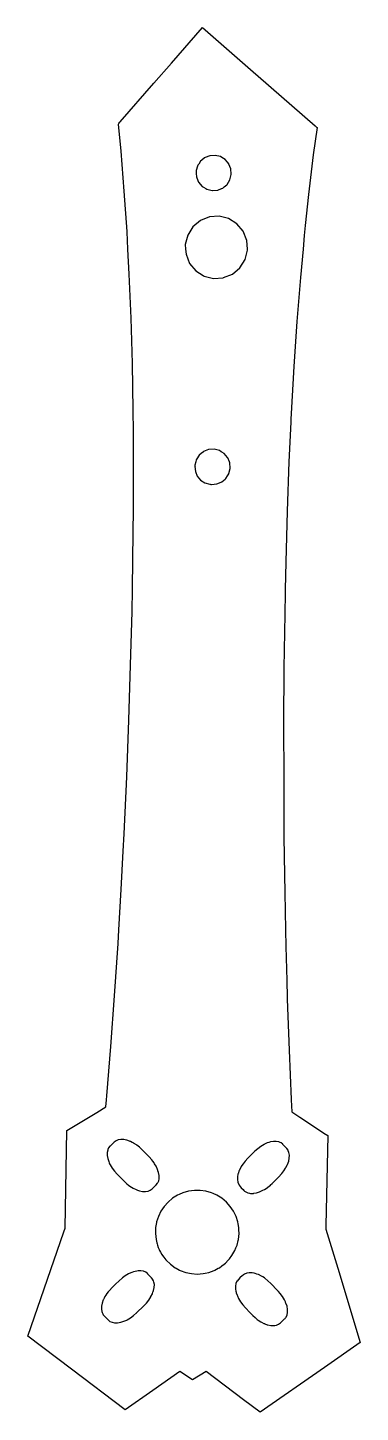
# Model space of a CAD drawing. Header units: millimetres. Extents: x 1 to 33, y 1 to 134.
import ezdxf

# ---------------------------------------------------------------- set-up
doc = ezdxf.new("R2010")
doc.units = ezdxf.units.MM

msp = doc.modelspace()

# ---------------------------------------------------------------- linework, layer by layer
for points in [[(29.88, 27.8), (29.71, 19.12), (29.7, 18.77), (30.84, 15.02), (33.01, 7.87), (29.56, 5.46), (23.37, 1.15), (21.77, 2.36), (18.19, 5.07), (16.87, 4.27), (15.65, 5.07), (13.06, 3.26), (10.38, 1.39), (5.22, 5.29), (1, 8.48), (4.48, 18.52), (4.6, 18.88), (4.78, 28.28), (7.64, 30.01), (8.53, 30.55), (8.59, 31.22), (8.62, 31.61), (9.01, 36.36), (9.37, 41.26), (9.71, 46.3), (9.78, 47.61), (10.01, 51.5), (10.2, 55.19), (10.29, 56.84), (10.53, 62.33), (10.74, 67.78), (10.91, 73.09), (11.04, 78.26), (11.08, 80.38), (11.13, 83.3), (11.18, 88.19), (11.19, 92.95), (11.18, 94.99), (11.17, 96.44), (11.16, 96.76), (11.16, 97.61), (11.08, 102.13), (10.95, 106.5), (10.78, 110.72), (10.65, 113.15), (10.56, 114.8), (10.56, 114.84), (10.3, 118.73), (9.99, 122.57), (9.73, 125.19), (9.77, 125.24), (9.85, 125.33), (9.91, 125.4), (13.14, 129.11), (14.84, 131.06), (17.82, 134.47), (22.69, 130.22), (23.18, 129.79), (28.66, 125.01), (28.73, 124.95), (28.81, 124.88), (28.85, 124.84), (28.49, 122.21), (28.04, 118.39), (27.72, 115.42), (27.62, 114.47), (27.5, 113.15), (27.25, 110.41), (26.91, 106.19), (26.62, 101.83), (26.36, 97.32), (26.34, 96.76), (26.33, 96.47), (26.15, 92.66), (25.98, 87.91), (25.84, 83.01), (25.79, 80.38), (25.78, 80.04), (25.74, 77.98), (25.67, 72.81), (25.63, 67.5), (25.64, 62.04), (25.67, 56.54), (25.72, 52.91), (25.74, 51.19), (25.81, 47.61), (25.85, 45.99), (25.94, 42.71), (25.98, 41.1), (25.98, 40.94), (26.16, 36.03), (26.36, 31.27), (26.37, 31.22), (26.43, 30.07), (27.19, 29.57), (28.41, 28.77), (29.52, 28.03)], [(29.88, 27.8), (29.71, 19.12), (29.7, 18.77), (30.84, 15.02), (33.01, 7.87), (29.56, 5.46), (23.37, 1.15), (21.77, 2.36), (18.19, 5.07), (16.87, 4.27), (15.65, 5.07), (13.06, 3.26), (10.38, 1.39), (5.22, 5.29), (1, 8.48), (4.48, 18.52), (4.6, 18.88), (4.78, 28.28), (7.64, 30.01), (8.53, 30.55), (8.59, 31.22), (8.62, 31.61), (9.01, 36.36), (9.37, 41.26), (9.71, 46.3), (9.78, 47.61), (10.01, 51.5), (10.2, 55.19), (10.29, 56.84), (10.53, 62.33), (10.74, 67.78), (10.91, 73.09), (11.04, 78.26), (11.08, 80.38), (11.13, 83.3), (11.18, 88.19), (11.19, 92.95), (11.18, 94.99), (11.17, 96.44), (11.16, 96.76), (11.16, 97.61), (11.08, 102.13), (10.95, 106.5), (10.78, 110.72), (10.65, 113.15), (10.56, 114.8), (10.56, 114.84), (10.3, 118.73), (9.99, 122.57), (9.73, 125.19), (9.77, 125.24), (9.85, 125.33), (9.91, 125.4), (13.14, 129.11), (14.84, 131.06), (17.82, 134.47), (22.69, 130.22), (23.18, 129.79), (28.66, 125.01), (28.73, 124.95), (28.81, 124.88), (28.85, 124.84), (28.49, 122.21), (28.04, 118.39), (27.72, 115.42), (27.62, 114.47), (27.5, 113.15), (27.25, 110.41), (26.91, 106.19), (26.62, 101.83), (26.36, 97.32), (26.34, 96.76), (26.33, 96.47), (26.15, 92.66), (25.98, 87.91), (25.84, 83.01), (25.79, 80.38), (25.78, 80.04), (25.74, 77.98), (25.67, 72.81), (25.63, 67.5), (25.64, 62.04), (25.67, 56.54), (25.72, 52.91), (25.74, 51.19), (25.81, 47.61), (25.85, 45.99), (25.94, 42.71), (25.98, 41.1), (25.98, 40.94), (26.16, 36.03), (26.36, 31.27), (26.37, 31.22), (26.43, 30.07), (27.19, 29.57), (28.41, 28.77), (29.52, 28.03)], [(17.93, 119.11), (18.14, 118.97), (18.24, 118.91), (18.75, 118.78), (18.76, 118.78), (18.79, 118.78), (19.29, 118.82), (19.3, 118.82), (19.67, 118.97), (19.68, 118.98), (19.78, 119.02), (19.79, 119.03), (19.92, 119.13), (20.18, 119.35), (20.19, 119.36), (20.47, 119.81), (20.47, 119.82), (20.6, 120.32), (20.6, 120.33), (20.6, 120.37), (20.56, 120.86), (20.56, 120.87), (20.37, 121.34), (20.36, 121.35), (20.36, 121.36), (20.22, 121.53), (20.02, 121.76), (20.02, 121.76), (19.7, 121.96), (19.57, 122.05), (19.05, 122.17), (18.52, 122.14), (18.09, 121.96), (18.03, 121.94), (17.75, 121.7), (17.62, 121.6), (17.46, 121.34), (17.38, 121.22), (17.34, 121.14), (17.23, 120.71), (17.21, 120.63), (17.23, 120.34), (17.24, 120.19), (17.24, 120.1), (17.38, 119.76), (17.44, 119.6), (17.79, 119.19), (17.79, 119.19), (17.79, 119.19)], [(17.93, 119.11), (18.14, 118.97), (18.24, 118.91), (18.75, 118.78), (18.76, 118.78), (18.79, 118.78), (19.29, 118.82), (19.3, 118.82), (19.67, 118.97), (19.68, 118.98), (19.78, 119.02), (19.79, 119.03), (19.92, 119.13), (20.18, 119.35), (20.19, 119.36), (20.47, 119.81), (20.47, 119.82), (20.6, 120.32), (20.6, 120.33), (20.6, 120.37), (20.56, 120.86), (20.56, 120.87), (20.37, 121.34), (20.36, 121.35), (20.36, 121.36), (20.22, 121.53), (20.02, 121.76), (20.02, 121.76), (19.7, 121.96), (19.57, 122.05), (19.05, 122.17), (18.52, 122.14), (18.09, 121.96), (18.03, 121.94), (17.75, 121.7), (17.62, 121.6), (17.46, 121.34), (17.38, 121.22), (17.34, 121.14), (17.23, 120.71), (17.21, 120.63), (17.23, 120.34), (17.24, 120.19), (17.24, 120.1), (17.38, 119.76), (17.44, 119.6), (17.79, 119.19), (17.79, 119.19), (17.79, 119.19)], [(16.2, 113.15), (16.24, 112.65), (16.59, 111.77), (17.19, 111.05), (17.89, 110.61), (17.98, 110.55), (18.9, 110.32), (19.83, 110.39), (19.86, 110.4), (20.7, 110.74), (21.42, 111.34), (21.92, 112.14), (22.15, 113.05), (22.15, 113.15), (22.09, 113.98), (21.74, 114.86), (21.14, 115.58), (20.34, 116.08), (19.43, 116.31), (18.49, 116.24), (17.62, 115.89), (16.9, 115.29), (16.4, 114.49), (16.17, 113.58)], [(16.2, 113.15), (16.24, 112.65), (16.59, 111.77), (17.19, 111.05), (17.89, 110.61), (17.98, 110.55), (18.9, 110.32), (19.83, 110.39), (19.86, 110.4), (20.7, 110.74), (21.42, 111.34), (21.92, 112.14), (22.15, 113.05), (22.15, 113.15), (22.09, 113.98), (21.74, 114.86), (21.14, 115.58), (20.34, 116.08), (19.43, 116.31), (18.49, 116.24), (17.62, 115.89), (16.9, 115.29), (16.4, 114.49), (16.17, 113.58)], [(18.56, 90.51), (18.56, 90.51), (18.64, 90.49), (18.65, 90.49), (18.69, 90.49), (18.96, 90.51), (19.18, 90.53), (19.19, 90.53), (19.29, 90.57), (19.68, 90.73), (19.68, 90.73), (19.69, 90.73), (20, 91), (20.07, 91.06), (20.08, 91.07), (20.24, 91.31), (20.36, 91.52), (20.37, 91.53), (20.49, 92.03), (20.49, 92.04), (20.49, 92.06), (20.46, 92.57), (20.45, 92.58), (20.42, 92.66), (20.26, 93.06), (20.25, 93.06), (20.24, 93.08), (19.92, 93.47), (19.91, 93.47), (19.91, 93.47), (19.68, 93.61), (19.63, 93.64), (19.46, 93.75), (18.94, 93.88), (18.41, 93.84), (17.92, 93.65), (17.92, 93.64), (17.71, 93.47), (17.51, 93.3), (17.28, 92.94), (17.23, 92.85), (17.18, 92.66), (17.1, 92.34), (17.1, 92.34), (17.1, 92.31), (17.11, 92.24), (17.1, 92.22), (17.14, 91.73), (17.32, 91.27), (17.63, 90.89), (18.05, 90.63), (18.53, 90.51)], [(18.56, 90.51), (18.56, 90.51), (18.64, 90.49), (18.65, 90.49), (18.69, 90.49), (18.96, 90.51), (19.18, 90.53), (19.19, 90.53), (19.29, 90.57), (19.68, 90.73), (19.68, 90.73), (19.69, 90.73), (20, 91), (20.07, 91.06), (20.08, 91.07), (20.24, 91.31), (20.36, 91.52), (20.37, 91.53), (20.49, 92.03), (20.49, 92.04), (20.49, 92.06), (20.46, 92.57), (20.45, 92.58), (20.42, 92.66), (20.26, 93.06), (20.25, 93.06), (20.24, 93.08), (19.92, 93.47), (19.91, 93.47), (19.91, 93.47), (19.68, 93.61), (19.63, 93.64), (19.46, 93.75), (18.94, 93.88), (18.41, 93.84), (17.92, 93.65), (17.92, 93.64), (17.71, 93.47), (17.51, 93.3), (17.28, 92.94), (17.23, 92.85), (17.18, 92.66), (17.1, 92.34), (17.1, 92.34), (17.1, 92.31), (17.11, 92.24), (17.1, 92.22), (17.14, 91.73), (17.32, 91.27), (17.63, 90.89), (18.05, 90.63), (18.53, 90.51)], [(13.06, 22.73), (13.31, 22.98), (13.37, 23.03), (13.38, 23.04), (13.51, 23.21), (13.54, 23.26), (13.56, 23.32), (13.61, 23.42), (13.65, 23.63), (13.66, 23.67), (13.65, 23.94), (13.6, 24.23), (13.54, 24.41), (13.54, 24.43), (13.5, 24.54), (13.39, 24.79), (13.36, 24.85), (13.22, 25.08), (13.18, 25.16), (13.06, 25.32), (12.95, 25.46), (12.7, 25.74), (12.05, 26.4), (11.77, 26.66), (11.49, 26.88), (11.47, 26.89), (11.2, 27.06), (11.17, 27.08), (11.07, 27.13), (10.91, 27.21), (10.85, 27.23), (10.64, 27.31), (10.55, 27.34), (10.39, 27.37), (10.25, 27.4), (10.12, 27.41), (9.98, 27.41), (9.72, 27.37), (9.51, 27.29), (9.32, 27.16), (9.29, 27.13), (9.16, 27), (8.93, 26.78), (8.91, 26.76), (8.79, 26.61), (8.71, 26.44), (8.7, 26.4), (8.65, 26.15), (8.65, 26.1), (8.65, 25.94), (8.65, 25.88), (8.7, 25.59), (8.8, 25.28), (8.85, 25.18), (8.89, 25.08), (8.94, 24.97), (9.13, 24.66), (9.34, 24.38), (9.35, 24.36), (9.6, 24.08), (10.26, 23.42), (10.28, 23.4), (10.53, 23.16), (10.7, 23.03), (10.83, 22.93), (11.14, 22.74), (11.45, 22.59), (11.49, 22.57), (11.56, 22.55), (11.76, 22.48), (12.05, 22.42), (12.33, 22.41), (12.58, 22.45), (12.8, 22.53), (12.98, 22.66)], [(13.06, 22.73), (13.31, 22.98), (13.37, 23.03), (13.38, 23.04), (13.51, 23.21), (13.54, 23.26), (13.56, 23.32), (13.61, 23.42), (13.65, 23.63), (13.66, 23.67), (13.65, 23.94), (13.6, 24.23), (13.54, 24.41), (13.54, 24.43), (13.5, 24.54), (13.39, 24.79), (13.36, 24.85), (13.22, 25.08), (13.18, 25.16), (13.06, 25.32), (12.95, 25.46), (12.7, 25.74), (12.05, 26.4), (11.77, 26.66), (11.49, 26.88), (11.47, 26.89), (11.2, 27.06), (11.17, 27.08), (11.07, 27.13), (10.91, 27.21), (10.85, 27.23), (10.64, 27.31), (10.55, 27.34), (10.39, 27.37), (10.25, 27.4), (10.12, 27.41), (9.98, 27.41), (9.72, 27.37), (9.51, 27.29), (9.32, 27.16), (9.29, 27.13), (9.16, 27), (8.93, 26.78), (8.91, 26.76), (8.79, 26.61), (8.71, 26.44), (8.7, 26.4), (8.65, 26.15), (8.65, 26.1), (8.65, 25.94), (8.65, 25.88), (8.7, 25.59), (8.8, 25.28), (8.85, 25.18), (8.89, 25.08), (8.94, 24.97), (9.13, 24.66), (9.34, 24.38), (9.35, 24.36), (9.6, 24.08), (10.26, 23.42), (10.28, 23.4), (10.53, 23.16), (10.7, 23.03), (10.83, 22.93), (11.14, 22.74), (11.45, 22.59), (11.49, 22.57), (11.56, 22.55), (11.76, 22.48), (12.05, 22.42), (12.33, 22.41), (12.58, 22.45), (12.8, 22.53), (12.98, 22.66)], [(21.31, 23.08), (21.34, 23.03), (21.36, 23.01), (21.44, 22.9), (21.56, 22.77), (21.73, 22.59), (21.81, 22.5), (21.88, 22.45), (21.99, 22.36), (22.2, 22.27), (22.36, 22.24), (22.44, 22.22), (22.72, 22.22), (22.76, 22.23), (23.01, 22.27), (23.03, 22.28), (23.31, 22.37), (23.63, 22.52), (23.78, 22.61), (23.94, 22.7), (24.24, 22.92), (24.36, 23.03), (24.36, 23.04), (24.52, 23.17), (25.18, 23.83), (25.44, 24.11), (25.46, 24.13), (25.67, 24.4), (25.81, 24.64), (25.86, 24.71), (26.01, 25.02), (26.03, 25.08), (26.06, 25.17), (26.12, 25.33), (26.18, 25.62), (26.19, 25.9), (26.15, 26.15), (26.08, 26.33), (26.07, 26.37), (25.93, 26.55), (25.85, 26.65), (25.83, 26.67), (25.57, 26.94), (25.56, 26.95), (25.39, 27.09), (25.29, 27.13), (25.18, 27.18), (24.93, 27.23), (24.66, 27.23), (24.37, 27.18), (24.22, 27.13), (24.06, 27.08), (23.78, 26.95), (23.75, 26.93), (23.44, 26.75), (23.14, 26.53), (22.86, 26.28), (22.19, 25.62), (21.94, 25.34), (21.73, 25.08), (21.73, 25.08), (21.71, 25.05), (21.56, 24.81), (21.52, 24.74), (21.52, 24.74), (21.39, 24.47), (21.36, 24.43), (21.36, 24.42), (21.26, 24.12), (21.24, 24.06), (21.2, 23.82), (21.18, 23.55), (21.22, 23.32), (21.22, 23.3)], [(21.31, 23.08), (21.34, 23.03), (21.36, 23.01), (21.44, 22.9), (21.56, 22.77), (21.73, 22.59), (21.81, 22.5), (21.88, 22.45), (21.99, 22.36), (22.2, 22.27), (22.36, 22.24), (22.44, 22.22), (22.72, 22.22), (22.76, 22.23), (23.01, 22.27), (23.03, 22.28), (23.31, 22.37), (23.63, 22.52), (23.78, 22.61), (23.94, 22.7), (24.24, 22.92), (24.36, 23.03), (24.36, 23.04), (24.52, 23.17), (25.18, 23.83), (25.44, 24.11), (25.46, 24.13), (25.67, 24.4), (25.81, 24.64), (25.86, 24.71), (26.01, 25.02), (26.03, 25.08), (26.06, 25.17), (26.12, 25.33), (26.18, 25.62), (26.19, 25.9), (26.15, 26.15), (26.08, 26.33), (26.07, 26.37), (25.93, 26.55), (25.85, 26.65), (25.83, 26.67), (25.57, 26.94), (25.56, 26.95), (25.39, 27.09), (25.29, 27.13), (25.18, 27.18), (24.93, 27.23), (24.66, 27.23), (24.37, 27.18), (24.22, 27.13), (24.06, 27.08), (23.78, 26.95), (23.75, 26.93), (23.44, 26.75), (23.14, 26.53), (22.86, 26.28), (22.19, 25.62), (21.94, 25.34), (21.73, 25.08), (21.73, 25.08), (21.71, 25.05), (21.56, 24.81), (21.52, 24.74), (21.52, 24.74), (21.39, 24.47), (21.36, 24.43), (21.36, 24.42), (21.26, 24.12), (21.24, 24.06), (21.2, 23.82), (21.18, 23.55), (21.22, 23.32), (21.22, 23.3)], [(13.4, 19.43), (13.31, 18.94), (13.31, 18.91), (13.29, 18.35), (13.35, 17.79), (13.43, 17.45), (13.45, 17.38), (13.48, 17.25), (13.57, 17.02), (13.66, 16.81), (13.69, 16.73), (13.78, 16.57), (13.92, 16.33), (13.98, 16.24), (14.1, 16.08), (14.29, 15.84), (14.32, 15.8), (14.73, 15.4), (15.18, 15.07), (15.29, 15.02), (15.62, 14.84), (15.68, 14.81), (16.21, 14.62), (16.76, 14.5), (17.32, 14.46), (17.88, 14.5), (18.07, 14.54), (18.43, 14.62), (18.96, 14.81), (19.02, 14.84), (19.34, 15.02), (19.45, 15.07), (19.68, 15.24), (19.91, 15.4), (20.03, 15.52), (20.31, 15.8), (20.41, 15.92), (20.66, 16.24), (20.76, 16.42), (20.94, 16.73), (21.05, 16.98), (21.15, 17.25), (21.26, 17.7), (21.29, 17.79), (21.35, 18.35), (21.33, 18.7), (21.33, 18.91), (21.32, 18.94), (21.26, 19.28), (21.26, 19.28), (21.23, 19.47), (21.06, 20), (20.81, 20.51), (20.49, 20.97), (20.12, 21.39), (19.69, 21.75), (19.68, 21.76), (19.21, 22.05), (18.84, 22.22), (18.7, 22.28), (18.16, 22.43), (17.6, 22.51), (17.04, 22.51), (16.48, 22.43), (15.94, 22.28), (15.59, 22.12), (15.42, 22.05), (14.95, 21.75), (14.52, 21.39), (14.14, 20.97), (13.83, 20.51), (13.58, 20), (13.41, 19.47)], [(13.4, 19.43), (13.31, 18.94), (13.31, 18.91), (13.29, 18.35), (13.35, 17.79), (13.43, 17.45), (13.45, 17.38), (13.48, 17.25), (13.57, 17.02), (13.66, 16.81), (13.69, 16.73), (13.78, 16.57), (13.92, 16.33), (13.98, 16.24), (14.1, 16.08), (14.29, 15.84), (14.32, 15.8), (14.73, 15.4), (15.18, 15.07), (15.29, 15.02), (15.62, 14.84), (15.68, 14.81), (16.21, 14.62), (16.76, 14.5), (17.32, 14.46), (17.88, 14.5), (18.07, 14.54), (18.43, 14.62), (18.96, 14.81), (19.02, 14.84), (19.34, 15.02), (19.45, 15.07), (19.68, 15.24), (19.91, 15.4), (20.03, 15.52), (20.31, 15.8), (20.41, 15.92), (20.66, 16.24), (20.76, 16.42), (20.94, 16.73), (21.05, 16.98), (21.15, 17.25), (21.26, 17.7), (21.29, 17.79), (21.35, 18.35), (21.33, 18.7), (21.33, 18.91), (21.32, 18.94), (21.26, 19.28), (21.26, 19.28), (21.23, 19.47), (21.06, 20), (20.81, 20.51), (20.49, 20.97), (20.12, 21.39), (19.69, 21.75), (19.68, 21.76), (19.21, 22.05), (18.84, 22.22), (18.7, 22.28), (18.16, 22.43), (17.6, 22.51), (17.04, 22.51), (16.48, 22.43), (15.94, 22.28), (15.59, 22.12), (15.42, 22.05), (14.95, 21.75), (14.52, 21.39), (14.14, 20.97), (13.83, 20.51), (13.58, 20), (13.41, 19.47)], [(13.15, 13.69), (13.1, 13.82), (13.06, 13.91), (13.06, 13.92), (12.93, 14.09), (12.86, 14.16), (12.57, 14.46), (12.55, 14.49), (12.37, 14.63), (12.15, 14.72), (11.9, 14.77), (11.63, 14.76), (11.49, 14.74), (11.33, 14.71), (11.17, 14.66), (11.02, 14.62), (10.92, 14.57), (10.7, 14.47), (10.39, 14.29), (10.12, 14.09), (10.08, 14.07), (9.8, 13.81), (9.44, 13.47), (9.12, 13.16), (9.12, 13.16), (8.86, 12.88), (8.79, 12.79), (8.76, 12.76), (8.63, 12.59), (8.53, 12.44), (8.43, 12.28), (8.36, 12.15), (8.3, 12.02), (8.28, 11.97), (8.17, 11.66), (8.11, 11.36), (8.09, 11.09), (8.13, 10.84), (8.17, 10.74), (8.22, 10.62), (8.27, 10.54), (8.35, 10.43), (8.49, 10.29), (8.73, 10.04), (8.84, 9.95), (8.91, 9.9), (9.13, 9.81), (9.37, 9.76), (9.4, 9.76), (9.44, 9.76), (9.65, 9.76), (9.95, 9.81), (10.26, 9.91), (10.53, 10.03), (10.58, 10.05), (10.89, 10.24), (11.2, 10.46), (11.48, 10.71), (11.49, 10.72), (11.52, 10.74), (12.16, 11.37), (12.42, 11.64), (12.65, 11.94), (12.85, 12.25), (12.86, 12.28), (13, 12.56), (13.01, 12.58), (13.06, 12.71), (13.09, 12.79), (13.11, 12.87), (13.17, 13.16), (13.19, 13.44)], [(13.15, 13.69), (13.1, 13.82), (13.06, 13.91), (13.06, 13.92), (12.93, 14.09), (12.86, 14.16), (12.57, 14.46), (12.55, 14.49), (12.37, 14.63), (12.15, 14.72), (11.9, 14.77), (11.63, 14.76), (11.49, 14.74), (11.33, 14.71), (11.17, 14.66), (11.02, 14.62), (10.92, 14.57), (10.7, 14.47), (10.39, 14.29), (10.12, 14.09), (10.08, 14.07), (9.8, 13.81), (9.44, 13.47), (9.12, 13.16), (9.12, 13.16), (8.86, 12.88), (8.79, 12.79), (8.76, 12.76), (8.63, 12.59), (8.53, 12.44), (8.43, 12.28), (8.36, 12.15), (8.3, 12.02), (8.28, 11.97), (8.17, 11.66), (8.11, 11.36), (8.09, 11.09), (8.13, 10.84), (8.17, 10.74), (8.22, 10.62), (8.27, 10.54), (8.35, 10.43), (8.49, 10.29), (8.73, 10.04), (8.84, 9.95), (8.91, 9.9), (9.13, 9.81), (9.37, 9.76), (9.4, 9.76), (9.44, 9.76), (9.65, 9.76), (9.95, 9.81), (10.26, 9.91), (10.53, 10.03), (10.58, 10.05), (10.89, 10.24), (11.2, 10.46), (11.48, 10.71), (11.49, 10.72), (11.52, 10.74), (12.16, 11.37), (12.42, 11.64), (12.65, 11.94), (12.85, 12.25), (12.86, 12.28), (13, 12.56), (13.01, 12.58), (13.06, 12.71), (13.09, 12.79), (13.11, 12.87), (13.17, 13.16), (13.19, 13.44)], [(25.71, 11.99), (25.53, 12.29), (25.31, 12.6), (25.14, 12.79), (25.06, 12.88), (24.41, 13.56), (24.13, 13.82), (23.83, 14.05), (23.78, 14.08), (23.62, 14.19), (23.52, 14.25), (23.21, 14.4), (23.07, 14.45), (22.9, 14.51), (22.79, 14.54), (22.61, 14.57), (22.48, 14.58), (22.33, 14.58), (22.08, 14.55), (21.86, 14.46), (21.76, 14.39), (21.73, 14.36), (21.68, 14.33), (21.42, 14.08), (21.29, 13.94), (21.15, 13.78), (21.14, 13.77), (21.05, 13.55), (21, 13.3), (21, 13.28), (21.01, 13.03), (21.05, 12.79), (21.06, 12.73), (21.08, 12.66), (21.16, 12.42), (21.18, 12.37), (21.3, 12.1), (21.48, 11.79), (21.71, 11.48), (21.96, 11.19), (22.39, 10.74), (22.61, 10.52), (22.66, 10.47), (22.89, 10.26), (23.1, 10.09), (23.19, 10.02), (23.43, 9.87), (23.49, 9.83), (23.74, 9.7), (23.78, 9.69), (23.81, 9.67), (24.06, 9.58), (24.11, 9.56), (24.4, 9.51), (24.41, 9.5), (24.68, 9.49), (24.78, 9.51), (24.8, 9.51), (24.94, 9.53), (25.15, 9.62), (25.34, 9.75), (25.73, 10.13), (25.77, 10.19), (25.83, 10.25), (25.87, 10.31), (25.96, 10.52), (26.01, 10.74), (26.01, 10.77), (26.01, 11.05), (25.96, 11.35), (25.86, 11.66), (25.83, 11.73), (25.81, 11.78), (25.72, 11.98)], [(25.71, 11.99), (25.53, 12.29), (25.31, 12.6), (25.14, 12.79), (25.06, 12.88), (24.41, 13.56), (24.13, 13.82), (23.83, 14.05), (23.78, 14.08), (23.62, 14.19), (23.52, 14.25), (23.21, 14.4), (23.07, 14.45), (22.9, 14.51), (22.79, 14.54), (22.61, 14.57), (22.48, 14.58), (22.33, 14.58), (22.08, 14.55), (21.86, 14.46), (21.76, 14.39), (21.73, 14.36), (21.68, 14.33), (21.42, 14.08), (21.29, 13.94), (21.15, 13.78), (21.14, 13.77), (21.05, 13.55), (21, 13.3), (21, 13.28), (21.01, 13.03), (21.05, 12.79), (21.06, 12.73), (21.08, 12.66), (21.16, 12.42), (21.18, 12.37), (21.3, 12.1), (21.48, 11.79), (21.71, 11.48), (21.96, 11.19), (22.39, 10.74), (22.61, 10.52), (22.66, 10.47), (22.89, 10.26), (23.1, 10.09), (23.19, 10.02), (23.43, 9.87), (23.49, 9.83), (23.74, 9.7), (23.78, 9.69), (23.81, 9.67), (24.06, 9.58), (24.11, 9.56), (24.4, 9.51), (24.41, 9.5), (24.68, 9.49), (24.78, 9.51), (24.8, 9.51), (24.94, 9.53), (25.15, 9.62), (25.34, 9.75), (25.73, 10.13), (25.77, 10.19), (25.83, 10.25), (25.87, 10.31), (25.96, 10.52), (26.01, 10.74), (26.01, 10.77), (26.01, 11.05), (25.96, 11.35), (25.86, 11.66), (25.83, 11.73), (25.81, 11.78), (25.72, 11.98)]]:
    msp.add_lwpolyline(points, close=True)

doc.saveas('drawing.dxf')
